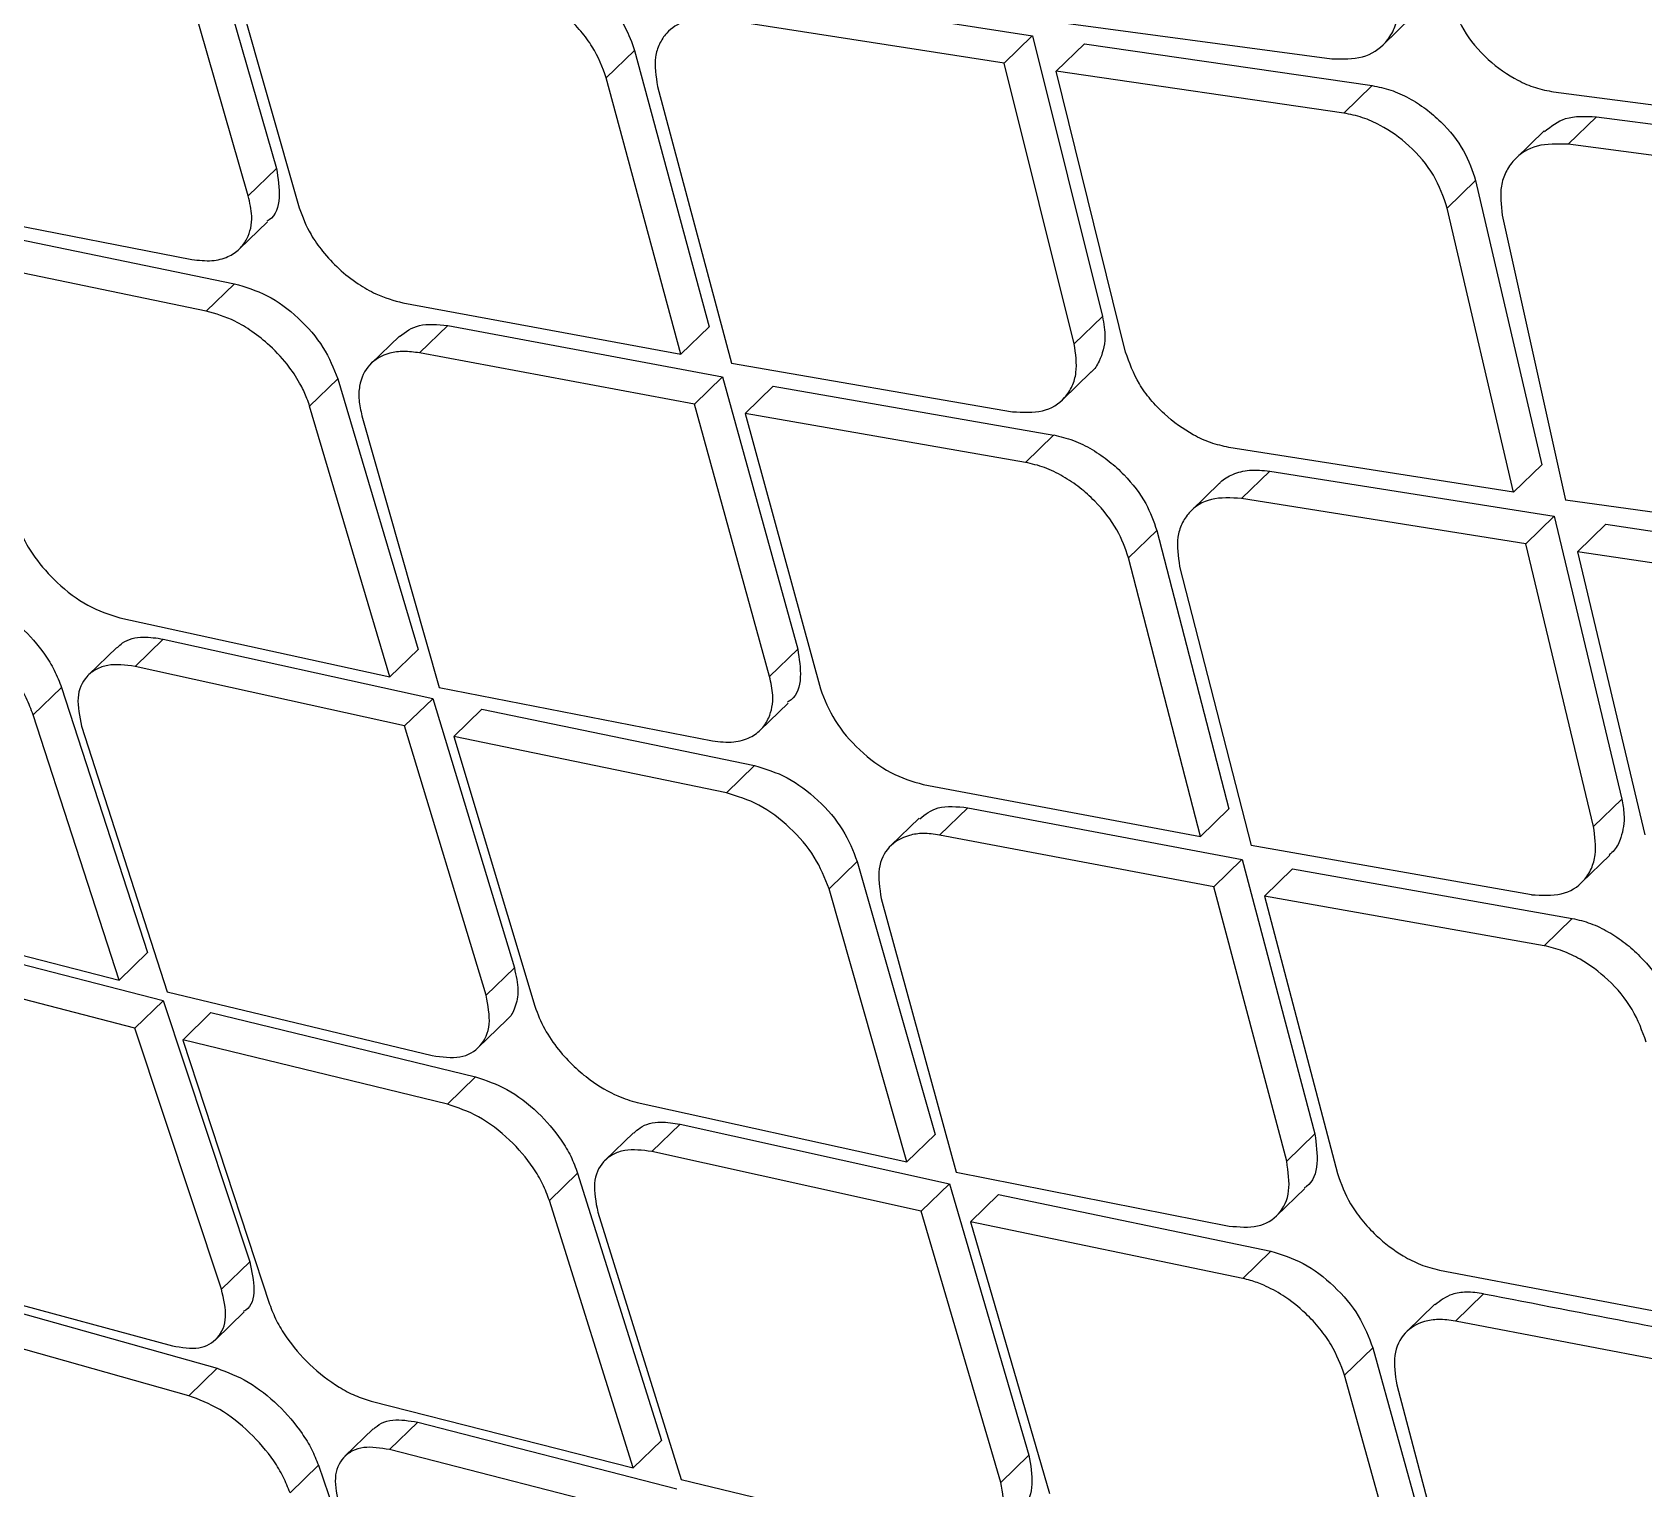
# Model space of a CAD drawing. Extents: x 400 to 501, y 484 to 634.
# Drawn here: x 487.131 to 487.942, y 585.23 to 585.964 of the extents above; entities that cross this region are included whole.
import ezdxf

# ---------------------------------------------------------------- set-up
doc = ezdxf.new("R2010")
doc.units = 0
doc.header["$MEASUREMENT"] = 0
doc.layers.add('DIM', color=3, linetype='Continuous')
doc.layers.add('GEOMETRY', color=3, linetype='Continuous', lineweight=25)

# ---------------------------------------------------------------- blocks, each defined once
blk = doc.blocks.new('2026 GRANDEE')
at = {"layer": 'GEOMETRY', "ltscale": 16}
for p, q in [((36.78974, -10.80919), (36.8288, -10.94519)), ((36.81459, -10.95897), (36.77552, -10.82298)), ((36.80109, -10.82755), (36.84027, -10.96511)), ((37.06597, -10.85606), (37.2096, -10.87841)), ((37.19536, -10.89224), (37.05174, -10.86985)), ((37.38637, -10.88285), (37.40066, -10.86899)), ((37.21526, -10.87042), (37.36051, -10.88997)), ((36.99498, -10.8996), (37.00919, -10.88582)), ((37.00921, -10.8858), (37.04671, -11.02499)), ((37.19536, -10.89224), (37.20958, -10.87844)), ((37.2096, -10.87842), (37.24488, -11.01977)), ((37.22156, -10.89618), (37.23581, -10.88236)), ((37.23581, -10.88236), (37.38074, -10.90347)), ((37.23065, -11.03357), (37.19536, -10.89224)), ((37.03249, -11.03878), (36.99498, -10.89959)), ((37.2566, -11.03776), (37.22156, -10.89618)), ((37.36647, -10.91731), (37.22156, -10.89618)), ((37.0208, -10.90391), (37.05806, -11.04335)), ((37.36647, -10.91731), (37.38073, -10.90348)), ((37.47219, -10.90662), (37.61907, -10.92584)), ((37.46737, -10.92633), (37.45311, -10.94016)), ((37.47946, -10.933), (37.49374, -10.91915)), ((37.49374, -10.91916), (37.639, -10.9384)), ((37.62468, -10.95228), (37.47946, -10.93301)), ((36.81459, -10.95897), (36.8288, -10.94519)), ((37.43286, -10.95135), (37.4186, -10.96517)), ((37.43287, -10.95133), (37.46628, -11.0945)), ((36.64844, -10.96418), (36.78614, -10.99107)), ((37.45203, -11.10832), (37.4186, -10.96517)), ((36.67024, -10.97492), (36.80767, -11.00331)), ((36.81014, -10.98574), (36.82424, -10.97207)), ((37.44632, -10.96872), (37.47818, -11.11232)), ((36.79346, -11.01709), (36.65603, -10.98871)), ((36.79346, -11.01709), (36.80767, -11.00331)), ((36.89244, -11.01293), (37.03249, -11.03878)), ((36.90091, -11.03816), (36.91511, -11.02438)), ((36.91511, -11.02438), (37.05358, -11.05021)), ((37.24489, -11.01977), (37.23066, -11.03357)), ((36.89072, -11.02964), (36.87649, -11.04343)), ((37.03249, -11.03878), (37.04671, -11.02499)), ((37.03936, -11.064), (36.90091, -11.03816)), ((37.05806, -11.04335), (37.19955, -11.06779)), ((37.22488, -11.06162), (37.23904, -11.04789)), ((36.84552, -11.06502), (36.85972, -11.05126)), ((36.85973, -11.05124), (36.90014, -11.18762)), ((37.03936, -11.064), (37.05355, -11.05024)), ((37.05358, -11.05021), (37.09138, -11.18743)), ((37.06488, -11.0686), (37.0791, -11.05482)), ((37.0791, -11.05482), (37.22034, -11.07951)), ((36.88593, -11.2014), (36.84552, -11.06502)), ((37.07717, -11.20121), (37.03936, -11.064)), ((36.87184, -11.06991), (36.91077, -11.20666)), ((37.06488, -11.0686), (37.10281, -11.20739)), ((37.20612, -11.0933), (37.06489, -11.0686)), ((37.20612, -11.0933), (37.22033, -11.07952)), ((37.45203, -11.10832), (37.30859, -11.08576)), ((37.46628, -11.0945), (37.45203, -11.10832)), ((37.30384, -11.10385), (37.28955, -11.11771)), ((37.31498, -11.11145), (37.32921, -11.09765)), ((37.32921, -11.09765), (37.47238, -11.12044)), ((37.45815, -11.13426), (37.31498, -11.11145)), ((37.6229, -11.1324), (37.47818, -11.11232)), ((37.45816, -11.13426), (37.47238, -11.12047)), ((37.4724, -11.12045), (37.50651, -11.26293)), ((37.25804, -11.14137), (37.27225, -11.12759)), ((37.27226, -11.12758), (37.30856, -11.26793)), ((37.49852, -11.12447), (37.48427, -11.13829)), ((37.49852, -11.12447), (37.64291, -11.14612)), ((37.49228, -11.27673), (37.45815, -11.13426)), ((37.29435, -11.28171), (37.25804, -11.14137)), ((37.2838, -11.14574), (37.31986, -11.28634)), ((37.62864, -11.15995), (37.48427, -11.13829)), ((37.48427, -11.13829), (37.51814, -11.28101)), ((36.7499, -11.17165), (36.88593, -11.2014)), ((36.74847, -11.18652), (36.73417, -11.20039)), ((36.75755, -11.19611), (36.77177, -11.18232)), ((36.77177, -11.18233), (36.90753, -11.21232)), ((36.88593, -11.2014), (36.90014, -11.18762)), ((37.07717, -11.20121), (37.09138, -11.18743)), ((36.89332, -11.22611), (36.75755, -11.19611)), ((36.70629, -11.22053), (36.7205, -11.20675)), ((36.72051, -11.20673), (36.76382, -11.3403)), ((36.91077, -11.20666), (37.04841, -11.23361)), ((36.89332, -11.22611), (36.90751, -11.21235)), ((36.90754, -11.21233), (36.94864, -11.34802)), ((36.91813, -11.23141), (36.93234, -11.21763)), ((36.93234, -11.21763), (37.0697, -11.24608)), ((37.07244, -11.22825), (37.08657, -11.21455)), ((36.74958, -11.35411), (36.70628, -11.22053)), ((36.73064, -11.22627), (36.77368, -11.36009)), ((36.93443, -11.36181), (36.89332, -11.22611)), ((36.91813, -11.23141), (36.95898, -11.36735)), ((37.0555, -11.25985), (36.91813, -11.23141)), ((37.0555, -11.25985), (37.06969, -11.24609)), ((37.15457, -11.25561), (37.29435, -11.28171)), ((37.16281, -11.28105), (37.17701, -11.26728)), ((37.17701, -11.26728), (37.31522, -11.29336)), ((37.29435, -11.28171), (37.30856, -11.26793)), ((37.50651, -11.26293), (37.49228, -11.27673)), ((37.15257, -11.27259), (37.13834, -11.28638)), ((37.30101, -11.30714), (37.16281, -11.28105)), ((37.46098, -11.31115), (37.31986, -11.28634)), ((37.48631, -11.30498), (37.50044, -11.29128)), ((37.10717, -11.30817), (37.12135, -11.29441)), ((37.12137, -11.29439), (37.16063, -11.43187)), ((37.30101, -11.30714), (37.3152, -11.29338)), ((37.31522, -11.29336), (37.35192, -11.43165)), ((37.32648, -11.3118), (37.34069, -11.29802)), ((37.34069, -11.29802), (37.48156, -11.32307)), ((37.14643, -11.44565), (37.10716, -11.30816)), ((37.33771, -11.44542), (37.30101, -11.30714)), ((37.13346, -11.31308), (37.17125, -11.45093)), ((37.46734, -11.33686), (37.32648, -11.3118)), ((37.32648, -11.3118), (37.36329, -11.45166)), ((36.61771, -11.32033), (36.74958, -11.35411)), ((37.46734, -11.33686), (37.48155, -11.32308)), ((36.64141, -11.33078), (36.77175, -11.36449)), ((36.74958, -11.35411), (36.76382, -11.3403)), ((36.7575, -11.37831), (36.62714, -11.34462)), ((36.94864, -11.34802), (36.93443, -11.36181)), ((36.7575, -11.37831), (36.77173, -11.36451)), ((36.77175, -11.36449), (36.81536, -11.49608)), ((36.77368, -11.36009), (36.90729, -11.39218)), ((36.78157, -11.38433), (36.79581, -11.37051)), ((36.79581, -11.37052), (36.92915, -11.40286)), ((36.8011, -11.50991), (36.7575, -11.37831)), ((36.93048, -11.3881), (36.94479, -11.37422)), ((36.91492, -11.41666), (36.78157, -11.38432)), ((36.78157, -11.38433), (36.82534, -11.51744)), ((36.91492, -11.41666), (36.92914, -11.40287)), ((37.01046, -11.41584), (37.14643, -11.44565)), ((37.01791, -11.4405), (37.03212, -11.42673)), ((37.03212, -11.42672), (37.16783, -11.45677)), ((37.00872, -11.43101), (36.99444, -11.44487)), ((37.14643, -11.44565), (37.16063, -11.43187)), ((37.33771, -11.44542), (37.35192, -11.43165)), ((37.15363, -11.47055), (37.01791, -11.4405)), ((36.98051, -11.45147), (36.9663, -11.46525)), ((36.98052, -11.45146), (37.02277, -11.58605)), ((37.17125, -11.45093), (37.30871, -11.47806)), ((37.15363, -11.47055), (37.16781, -11.4568)), ((37.16784, -11.45678), (37.2079, -11.59348)), ((37.19262, -11.4621), (37.17841, -11.47587)), ((37.19262, -11.4621), (37.3298, -11.49073)), ((37.33258, -11.47286), (37.34678, -11.45909)), ((37.00854, -11.59985), (36.9663, -11.46525)), ((37.19369, -11.60726), (37.15363, -11.47055)), ((36.99067, -11.47098), (37.03266, -11.60582)), ((37.3156, -11.5045), (37.17841, -11.47587)), ((37.17841, -11.47587), (37.21823, -11.61282)), ((37.3156, -11.5045), (37.32979, -11.49074)), ((36.8011, -11.50991), (36.81536, -11.49608)), ((37.41464, -11.50028), (37.55407, -11.52673)), ((36.64696, -11.50346), (36.77636, -11.5384)), ((36.66969, -11.51331), (36.79887, -11.54969)), ((37.4124, -11.51748), (37.39821, -11.53125)), ((37.4227, -11.5259), (37.4369, -11.51213)), ((36.78459, -11.56354), (36.65537, -11.52719)), ((36.79822, -11.53515), (36.81249, -11.52132)), ((37.56054, -11.55234), (37.4227, -11.5259)), ((37.36689, -11.55317), (37.38108, -11.53942)), ((37.38109, -11.5394), (37.41937, -11.67784)), ((36.78459, -11.56354), (36.79886, -11.5497)), ((37.40517, -11.69161), (37.36689, -11.55317)), ((37.39314, -11.55814), (37.4344, -11.71356)), ((36.87651, -11.56623), (37.00854, -11.59985)), ((36.87755, -11.58025), (36.86329, -11.59408)), ((36.88576, -11.5907), (36.90001, -11.57688)), ((36.90001, -11.57688), (37.03052, -11.61042)), ((37.01628, -11.62423), (36.88576, -11.5907)), ((37.00854, -11.59985), (37.02277, -11.58605)), ((36.84991, -11.59861), (36.83565, -11.61244)), ((36.84992, -11.5986), (36.89516, -11.7303)), ((37.2079, -11.59348), (37.1937, -11.60726)), ((37.03266, -11.60582), (37.16628, -11.6379))]:
    blk.add_line(p, q, dxfattribs=at)
for points, knots in [([(36.94636, -4.24234), (37.21442, -4.3889), (37.74764, -4.68044), (38.34606, -5.04809), (38.75782, -5.31492), (38.99273, -5.47159), (39.2291, -5.63364), (39.48132, -5.81157), (39.93321, -6.14057), (40.56687, -6.63406), (41.34629, -7.30516), (42.01857, -7.94468), (42.59437, -8.54111), (43.08382, -9.08535), (43.47163, -9.5484), (43.76768, -9.92094), (43.97934, -10.19647), (44.18399, -10.47208), (44.37137, -10.73303), (44.64905, -11.13156), (45.01051, -11.6808), (45.45235, -12.40674), (45.72506, -12.9062), (45.86211, -13.1572)], [0, 0, 0, 0, 0.071591, 0.14241, 0.164528, 0.186584, 0.208583, 0.231692, 0.258921, 0.339583, 0.419837, 0.499879, 0.556947, 0.614093, 0.671388, 0.698471, 0.72561, 0.752813, 0.778921, 0.800899, 0.866647, 0.932983, 1, 1, 1, 1]), ([(37.50192, -8.25771), (37.71853, -8.38683), (38.15175, -8.64506), (38.77, -9.08301), (39.36142, -9.55654), (39.91984, -10.06918), (40.44161, -10.61923), (40.92523, -11.20308), (41.37428, -11.81453), (41.64106, -12.24386), (41.77445, -12.45852)], [0, 0, 0, 0, 0.125001, 0.250001, 0.375003, 0.499997, 0.624991, 0.749994, 0.874996, 1, 1, 1, 1]), ([(33.11118, -8.61222), (33.30104, -8.81664), (33.68023, -9.22493), (34.26075, -9.83743), (34.84625, -10.44837), (35.43682, -11.0578), (36.03122, -11.66532), (36.62885, -12.27067), (37.22938, -12.87377), (37.8326, -13.47445), (38.43828, -14.07241), (39.04615, -14.66716), (39.65588, -15.25806), (40.26716, -15.84389), (40.88008, -16.4248), (41.28868, -16.8043), (41.49328, -16.99432)], [0, 0, 0, 0, 0.071643, 0.14309, 0.214489, 0.285889, 0.357236, 0.428542, 0.499851, 0.571188, 0.642541, 0.713932, 0.785365, 0.856798, 0.928296, 1, 1, 1, 1]), ([(38.83743, -14.81972), (38.80217, -14.782), (38.49879, -14.45745), (37.91551, -13.85557), (37.08792, -13.0154), (36.24841, -12.18724), (35.3987, -11.37003), (34.53842, -10.56509), (33.66818, -9.77119), (33.07996, -9.25416), (32.78546, -8.9953)], [0, 0, 0, 0, 0.0184337, 0.1586189, 0.298737, 0.4387906, 0.5788851, 0.7191168, 0.8593695, 1, 1, 1, 1]), ([(33.94729, -9.18471), (34.10018, -9.33419), (34.40789, -9.635), (34.85832, -10.07429), (35.28537, -10.49086), (35.67452, -10.87048), (36.06181, -11.24847), (36.4558, -11.63343), (36.8653, -12.03434), (37.20503, -12.36757), (37.47803, -12.63567), (37.68698, -12.84103), (37.89677, -13.0474), (38.11823, -13.26542), (38.36226, -13.50586), (38.63554, -13.77545), (38.94978, -14.08577), (39.30705, -14.43896), (39.70948, -14.83703), (40.14765, -15.27054), (40.60707, -15.7254), (40.92098, -16.03533), (41.0767, -16.18907)], [0, 0, 0, 0, 0.064169, 0.129138, 0.188802, 0.243183, 0.292269, 0.351201, 0.408497, 0.464259, 0.494029, 0.523343, 0.552198, 0.58236, 0.616633, 0.655052, 0.697622, 0.749248, 0.805908, 0.86759, 0.934316, 1, 1, 1, 1]), ([(37.54956, -12.64016), (37.12111, -12.22145), (36.46243, -11.57774), (35.26492, -10.42914), (34.4992, -9.69631), (33.96585, -9.18587)], [0, 0, 0, 0, 0.360925, 0.55487, 1, 1, 1, 1]), ([(39.52512, -15.45184), (39.29796, -15.24181), (38.75134, -14.73641), (37.86562, -13.95019), (36.87217, -13.09227), (35.86359, -12.24932), (34.8415, -11.42214), (33.80773, -10.61013), (33.10927, -10.08359), (32.76004, -9.82032)], [0, 0, 0, 0, 0.105959, 0.254966, 0.403973, 0.55298, 0.701986, 0.850993, 1, 1, 1, 1]), ([(36.95682, -10.83818), (36.96042, -10.83903), (36.96737, -10.84068), (36.9776, -10.84597), (36.98657, -10.85238), (36.99607, -10.86142), (37.00464, -10.87287), (37.00779, -10.8818), (37.00921, -10.8858)], [0, 0, 0, 0, 0.162673, 0.314645, 0.455907, 0.586453, 0.814461, 1, 1, 1, 1]), ([(36.99498, -10.8996), (36.99301, -10.89429), (36.99002, -10.88623), (36.98227, -10.87589), (36.97313, -10.86641), (36.95936, -10.85653), (36.94819, -10.85349), (36.9426, -10.85197)], [0, 0, 0, 0, 0.243789, 0.370648, 0.500457, 0.750107, 1, 1, 1, 1]), ([(37.36051, -10.88998), (37.36588, -10.89008), (37.37659, -10.89027), (37.38666, -10.88363), (37.39177, -10.8758), (37.39468, -10.8667), (37.39372, -10.85888), (37.3931, -10.85387)], [0, 0, 0, 0, 0.249724, 0.499227, 0.638351, 0.768336, 1, 1, 1, 1]), ([(37.42, -10.85882), (37.42188, -10.8644), (37.42565, -10.8756), (37.43848, -10.89069), (37.45173, -10.89994), (37.46316, -10.90489), (37.46913, -10.90604), (37.47219, -10.90663)], [0, 0, 0, 0, 0.24914, 0.499394, 0.735133, 0.86404, 1, 1, 1, 1]), ([(37.05174, -10.86985), (37.04847, -10.86955), (37.04232, -10.86897), (37.03301, -10.87105), (37.02592, -10.87561), (37.02154, -10.88234), (37.01877, -10.89094), (37.02, -10.89876), (37.0208, -10.90391)], [0, 0, 0, 0, 0.152668, 0.287076, 0.500276, 0.628991, 0.755362, 1, 1, 1, 1]), ([(37.38074, -10.90347), (37.38387, -10.9041), (37.39002, -10.90534), (37.39925, -10.90952), (37.40781, -10.91498), (37.41773, -10.92351), (37.42773, -10.93591), (37.4312, -10.94631), (37.43288, -10.95133)], [0, 0, 0, 0, 0.139314, 0.274553, 0.405741, 0.532907, 0.774193, 1, 1, 1, 1]), ([(37.4186, -10.96517), (37.41668, -10.95958), (37.41286, -10.94843), (37.40014, -10.93348), (37.38711, -10.92427), (37.37571, -10.91918), (37.36963, -10.91795), (37.36647, -10.91731)], [0, 0, 0, 0, 0.250697, 0.499277, 0.728483, 0.859063, 1, 1, 1, 1]), ([(37.4676, -10.92662), (37.47087, -10.924), (37.47776, -10.91848), (37.48824, -10.91892), (37.49374, -10.91915)], [0, 0, 0, 0, 0.4745572, 1, 1, 1, 1]), ([(37.47946, -10.933), (37.47406, -10.93287), (37.46327, -10.93261), (37.45311, -10.93913), (37.4479, -10.94682), (37.44484, -10.95581), (37.44574, -10.96366), (37.44632, -10.96872)], [0, 0, 0, 0, 0.249768, 0.499285, 0.636025, 0.765209, 1, 1, 1, 1]), ([(36.8288, -10.94519), (36.82961, -10.95019), (36.83122, -10.96018), (36.82837, -10.96939), (36.8244, -10.97157), (36.82401, -10.97178)], [0, 0, 0, 0, 0.474868, 0.947998, 1, 1, 1, 1]), ([(39.79272, -17.82879), (39.52666, -17.52937), (38.99724, -16.93357), (38.14929, -16.08983), (37.28469, -15.27347), (36.39732, -14.48485), (35.49868, -13.72233), (34.59115, -12.98193), (33.6654, -12.2723), (32.71008, -11.58903), (32.04608, -11.16936), (31.71219, -10.95834)], [0, 0, 0, 0, 0.113392, 0.225638, 0.337341, 0.448782, 0.560233, 0.669481, 0.778832, 0.888788, 1, 1, 1, 1]), ([(36.78614, -10.99107), (36.78963, -10.99147), (36.79633, -10.99224), (36.80441, -10.99005), (36.81031, -10.98613), (36.81504, -10.97962), (36.81726, -10.97044), (36.8154, -10.96245), (36.81459, -10.95897)], [0, 0, 0, 0, 0.169969, 0.327146, 0.47152, 0.603084, 0.826915, 1, 1, 1, 1]), ([(36.84027, -10.96511), (36.84197, -10.96961), (36.84476, -10.97701), (36.85217, -10.98742), (36.86016, -10.99599), (36.86941, -11.00323), (36.88042, -11.00965), (36.88792, -11.0117), (36.89244, -11.01294)], [0, 0, 0, 0, 0.210546, 0.345379, 0.499642, 0.657513, 0.793671, 1, 1, 1, 1]), ([(36.84552, -11.06502), (36.8451, -11.06372), (36.84397, -11.06023), (36.84085, -11.05357), (36.83497, -11.04434), (36.82645, -11.03494), (36.81689, -11.02733), (36.80596, -11.0207), (36.79827, -11.01847), (36.79346, -11.01708)], [0, 0, 0, 0, 0.062338, 0.166485, 0.312329, 0.499714, 0.646961, 0.779493, 1, 1, 1, 1]), ([(36.89087, -11.02982), (36.89389, -11.02756), (36.90011, -11.02289), (36.91001, -11.02387), (36.91511, -11.02438)], [0, 0, 0, 0, 0.485136, 1, 1, 1, 1]), ([(37.24489, -11.01977), (37.24552, -11.02338), (37.24698, -11.03175), (37.24415, -11.04106), (37.24099, -11.04652), (37.23907, -11.04784), (37.23903, -11.04787)], [0, 0, 0, 0, 0.320294, 0.743126, 0.994109, 1, 1, 1, 1]), ([(36.90091, -11.03816), (36.8982, -11.03779), (36.89285, -11.03707), (36.88368, -11.03834), (36.87482, -11.04339), (36.87056, -11.05264), (36.87005, -11.06188), (36.87124, -11.0672), (36.87185, -11.06991)], [0, 0, 0, 0, 0.130735, 0.257868, 0.500261, 0.739742, 0.867403, 1, 1, 1, 1]), ([(37.19955, -11.06779), (37.20482, -11.06809), (37.21535, -11.06867), (37.22503, -11.06253), (37.22984, -11.05512), (37.23254, -11.04635), (37.2314, -11.0386), (37.23066, -11.03357)], [0, 0, 0, 0, 0.249889, 0.499419, 0.634666, 0.763344, 1, 1, 1, 1]), ([(37.30859, -11.08576), (37.30552, -11.08509), (37.29958, -11.08377), (37.28833, -11.07858), (37.27779, -11.07103), (37.26905, -11.06177), (37.2614, -11.05134), (37.2585, -11.04316), (37.25659, -11.03776)], [0, 0, 0, 0, 0.138954, 0.268788, 0.500143, 0.629149, 0.755741, 1, 1, 1, 1]), ([(37.22034, -11.0795), (37.22363, -11.08028), (37.23007, -11.08178), (37.23965, -11.08655), (37.24833, -11.09252), (37.258, -11.10135), (37.26731, -11.11337), (37.27068, -11.12304), (37.27226, -11.12758)], [0, 0, 0, 0, 0.149794, 0.29256, 0.428299, 0.557014, 0.792367, 1, 1, 1, 1]), ([(37.25804, -11.14137), (37.25638, -11.13666), (37.2529, -11.12675), (37.24329, -11.11458), (37.23354, -11.10584), (37.22495, -11.10006), (37.21558, -11.09548), (37.20931, -11.09403), (37.20612, -11.0933)], [0, 0, 0, 0, 0.215417, 0.453369, 0.581441, 0.715234, 0.854753, 1, 1, 1, 1]), ([(37.30392, -11.10392), (37.30408, -11.10372), (37.30574, -11.1016), (37.31069, -11.09906), (37.3189, -11.09667), (37.32569, -11.09732), (37.32921, -11.09765)], [0, 0, 0, 0, 0.031883, 0.331084, 0.653796, 1, 1, 1, 1]), ([(37.31498, -11.11145), (37.30969, -11.11118), (37.29912, -11.11063), (37.28946, -11.11677), (37.28466, -11.12409), (37.28188, -11.13281), (37.28304, -11.14063), (37.2838, -11.14574)], [0, 0, 0, 0, 0.249905, 0.499434, 0.631179, 0.758695, 1, 1, 1, 1]), ([(36.69809, -11.12348), (36.69925, -11.12659), (36.70146, -11.13246), (36.70806, -11.14299), (36.71848, -11.15479), (36.73381, -11.16638), (36.74453, -11.1699), (36.7499, -11.17165)], [0, 0, 0, 0, 0.149014, 0.282224, 0.500369, 0.750145, 1, 1, 1, 1]), ([(36.66883, -11.15844), (36.67404, -11.16019), (36.68463, -11.16376), (36.70023, -11.17555), (36.71084, -11.18774), (36.71731, -11.19828), (36.71943, -11.20385), (36.72052, -11.20673)], [0, 0, 0, 0, 0.244821, 0.498515, 0.730592, 0.860738, 1, 1, 1, 1]), ([(36.70629, -11.22053), (36.70521, -11.2177), (36.70313, -11.21219), (36.69672, -11.20169), (36.68821, -11.19184), (36.6784, -11.18371), (36.66773, -11.17662), (36.65982, -11.17398), (36.6546, -11.17224)], [0, 0, 0, 0, 0.136987, 0.266095, 0.4997, 0.628336, 0.754836, 1, 1, 1, 1]), ([(36.74865, -11.1867), (36.7495, -11.18586), (36.75272, -11.18267), (36.76054, -11.18061), (36.76838, -11.18181), (36.77177, -11.18232)], [0, 0, 0, 0, 0.1701347, 0.6409881, 1, 1, 1, 1]), ([(36.75755, -11.19611), (36.75275, -11.19551), (36.7454, -11.19459), (36.73776, -11.19739), (36.73171, -11.20209), (36.72751, -11.21134), (36.7296, -11.22129), (36.73064, -11.22627)], [0, 0, 0, 0, 0.239967, 0.368006, 0.501074, 0.750364, 1, 1, 1, 1]), ([(37.09138, -11.18743), (37.09214, -11.19224), (37.09369, -11.20201), (37.09095, -11.21137), (37.08684, -11.21375), (37.08622, -11.21411)], [0, 0, 0, 0, 0.450998, 0.91616, 1, 1, 1, 1]), ([(37.04841, -11.23361), (37.0521, -11.23402), (37.05917, -11.2348), (37.0675, -11.23225), (37.07337, -11.2279), (37.07778, -11.22103), (37.07961, -11.21196), (37.07789, -11.20436), (37.07718, -11.20121)], [0, 0, 0, 0, 0.180521, 0.345253, 0.494173, 0.627261, 0.845096, 1, 1, 1, 1]), ([(37.15283, -11.27291), (37.15566, -11.27065), (37.16178, -11.26578), (37.17169, -11.26675), (37.17701, -11.26728)], [0, 0, 0, 0, 0.4636957, 1, 1, 1, 1]), ([(37.50651, -11.26293), (37.50698, -11.26549), (37.50825, -11.27251), (37.50679, -11.28139), (37.50374, -11.28807), (37.50106, -11.29028), (37.50018, -11.291)], [0, 0, 0, 0, 0.224589, 0.615536, 0.874281, 1, 1, 1, 1]), ([(37.16281, -11.28105), (37.16004, -11.28067), (37.15461, -11.27994), (37.14545, -11.28129), (37.13668, -11.28645), (37.13104, -11.29765), (37.13264, -11.30785), (37.13346, -11.31308)], [0, 0, 0, 0, 0.134277, 0.262692, 0.50091, 0.744188, 1, 1, 1, 1]), ([(37.46098, -11.31114), (37.46623, -11.31145), (37.47674, -11.31206), (37.48652, -11.30585), (37.49139, -11.29828), (37.49407, -11.2894), (37.49298, -11.28167), (37.49228, -11.27673)], [0, 0, 0, 0, 0.249842, 0.499344, 0.639019, 0.769178, 1, 1, 1, 1]), ([(37.48156, -11.32306), (37.48464, -11.32378), (37.4907, -11.32521), (37.49981, -11.32964), (37.50826, -11.3353), (37.51801, -11.34401), (37.52782, -11.35642), (37.53134, -11.36665), (37.53303, -11.37157)], [0, 0, 0, 0, 0.140711, 0.276987, 0.408836, 0.536265, 0.776808, 1, 1, 1, 1]), ([(37.51881, -11.38536), (37.51684, -11.3798), (37.51292, -11.36876), (37.50038, -11.35382), (37.48767, -11.34441), (37.47651, -11.33902), (37.47049, -11.33759), (37.46734, -11.33685)], [0, 0, 0, 0, 0.251333, 0.49913, 0.724415, 0.856033, 1, 1, 1, 1]), ([(36.94864, -11.34802), (36.94951, -11.35188), (36.95117, -11.35923), (36.94931, -11.36775), (36.94695, -11.37258), (36.94489, -11.37403), (36.94473, -11.37414)], [0, 0, 0, 0, 0.359973, 0.685128, 0.975396, 1, 1, 1, 1]), ([(36.95898, -11.36735), (36.96043, -11.37118), (36.9632, -11.37851), (36.9704, -11.38897), (36.97836, -11.3976), (36.9884, -11.40594), (36.99955, -11.4125), (37.00727, -11.41487), (37.01046, -11.41585)], [0, 0, 0, 0, 0.181448, 0.34684, 0.496153, 0.629368, 0.84666, 1, 1, 1, 1]), ([(36.92914, -11.40286), (36.93437, -11.40463), (36.94499, -11.40822), (36.96059, -11.42014), (36.97111, -11.43246), (36.97745, -11.44307), (36.97948, -11.44861), (36.98053, -11.45146)], [0, 0, 0, 0, 0.246043, 0.499572, 0.733972, 0.863156, 1, 1, 1, 1]), ([(36.96631, -11.46525), (36.96528, -11.46244), (36.96326, -11.45694), (36.95695, -11.44634), (36.94641, -11.43397), (36.93076, -11.42201), (36.92015, -11.41842), (36.91492, -11.41666)], [0, 0, 0, 0, 0.135216, 0.263852, 0.50037, 0.754079, 1, 1, 1, 1]), ([(37.00889, -11.43119), (37.00986, -11.43026), (37.01324, -11.42703), (37.02116, -11.42503), (37.02885, -11.42622), (37.03212, -11.42673)], [0, 0, 0, 0, 0.187919, 0.654252, 1, 1, 1, 1]), ([(37.35192, -11.43165), (37.3526, -11.43675), (37.35396, -11.44696), (37.35096, -11.45634), (37.34695, -11.45855), (37.34653, -11.45879)], [0, 0, 0, 0, 0.472354, 0.944707, 1, 1, 1, 1]), ([(37.01791, -11.4405), (37.01312, -11.43991), (37.00577, -11.43899), (36.99808, -11.44181), (36.99196, -11.44657), (36.98767, -11.45592), (36.98967, -11.46595), (36.99067, -11.47098)], [0, 0, 0, 0, 0.239375, 0.367532, 0.500988, 0.750318, 1, 1, 1, 1]), ([(39.34033, -18.31877), (39.24214, -18.19517), (39.04372, -17.94539), (38.73276, -17.57362), (38.40803, -17.19986), (38.06867, -16.82523), (37.7247, -16.46068), (37.31606, -16.0443), (36.83126, -15.57303), (36.24739, -15.03598), (35.70443, -14.56287), (35.2225, -14.16016), (34.82003, -13.83522), (34.42447, -13.52695), (34.03635, -13.23522), (33.64422, -12.95114), (33.16064, -12.61419), (32.58217, -12.23305), (31.91929, -11.82355), (31.47398, -11.57195), (31.25456, -11.44798)], [0, 0, 0, 0, 0.044709, 0.090349, 0.13691, 0.184379, 0.232745, 0.277954, 0.348418, 0.422679, 0.500679, 0.550525, 0.598903, 0.645795, 0.691185, 0.735062, 0.781563, 0.856423, 0.929252, 1, 1, 1, 1]), ([(37.36328, -11.45166), (37.36513, -11.45676), (37.368, -11.46468), (37.3755, -11.47517), (37.38412, -11.48456), (37.39444, -11.49233), (37.40545, -11.49792), (37.41148, -11.49947), (37.41464, -11.50028)], [0, 0, 0, 0, 0.233485, 0.362656, 0.499781, 0.720694, 0.853157, 1, 1, 1, 1]), ([(36.81536, -11.49608), (36.8164, -11.50084), (36.81847, -11.51035), (36.81622, -11.519), (36.81262, -11.52082), (36.81224, -11.52101)], [0, 0, 0, 0, 0.472408, 0.944815, 1, 1, 1, 1]), ([(37.36689, -11.55317), (37.36498, -11.54802), (37.36204, -11.54008), (37.35448, -11.52962), (37.34647, -11.52092), (37.33675, -11.51326), (37.32715, -11.50811), (37.32036, -11.5056), (37.31688, -11.50479), (37.3156, -11.5045)], [0, 0, 0, 0, 0.237128, 0.365272, 0.499454, 0.689013, 0.835727, 0.939429, 1, 1, 1, 1]), ([(37.4369, -11.51213), (37.43396, -11.51175), (37.42832, -11.51101), (37.41952, -11.51231), (37.4152, -11.51566), (37.41258, -11.5177)], [0, 0, 0, 0, 0.299607, 0.574375, 1, 1, 1, 1]), ([(36.82534, -11.51744), (36.82641, -11.52021), (36.8285, -11.52563), (36.83489, -11.53613), (36.84532, -11.54837), (36.85797, -11.5581), (36.86861, -11.56375), (36.87386, -11.5654), (36.87651, -11.56624)], [0, 0, 0, 0, 0.135033, 0.26346, 0.499555, 0.743258, 0.870124, 1, 1, 1, 1]), ([(37.4369, -11.51213), (37.46256, -11.51713), (37.50839, -11.52607), (37.55447, -11.53474), (37.57475, -11.53856)], [0, 0, 0, 0, 0.56, 1, 1, 1, 1]), ([(37.4227, -11.5259), (37.41981, -11.52551), (37.41422, -11.52476), (37.40512, -11.52623), (37.39643, -11.53147), (37.39082, -11.54267), (37.39236, -11.55295), (37.39314, -11.55814)], [0, 0, 0, 0, 0.140253, 0.270645, 0.500892, 0.748073, 1, 1, 1, 1]), ([(36.79887, -11.54969), (36.80409, -11.55165), (36.81443, -11.55554), (36.82993, -11.5678), (36.84043, -11.58012), (36.84679, -11.59061), (36.84887, -11.59591), (36.84993, -11.5986)], [0, 0, 0, 0, 0.252355, 0.499548, 0.740352, 0.86794, 1, 1, 1, 1]), ([(36.83565, -11.61244), (36.8346, -11.60976), (36.83253, -11.60448), (36.82617, -11.594), (36.81567, -11.58165), (36.80014, -11.56938), (36.7898, -11.56549), (36.78459, -11.56353)], [0, 0, 0, 0, 0.1315, 0.258861, 0.500203, 0.748014, 1, 1, 1, 1]), ([(36.87767, -11.58038), (36.87892, -11.57931), (36.88156, -11.57704), (36.88875, -11.57503), (36.89563, -11.57616), (36.90001, -11.57688)], [0, 0, 0, 0, 0.2475464, 0.5220069, 1, 1, 1, 1]), ([(36.88576, -11.5907), (36.88122, -11.58996), (36.87419, -11.58881), (36.86686, -11.59118), (36.86108, -11.5955), (36.85718, -11.60431), (36.85934, -11.614), (36.86042, -11.61884)], [0, 0, 0, 0, 0.235518, 0.364684, 0.501135, 0.750482, 1, 1, 1, 1]), ([(37.2079, -11.59348), (37.20875, -11.59845), (37.21043, -11.60839), (37.20776, -11.61744), (37.20394, -11.61944), (37.20358, -11.61963)], [0, 0, 0, 0, 0.475265, 0.95053, 1, 1, 1, 1])]:
    blk.add_open_spline(points, degree=3, knots=knots, dxfattribs=at)
for points in [[(36.80767, -11.0033), (36.81317, -11.00493), (36.82417, -11.00817), (36.84018, -11.02008), (36.85332, -11.03519), (36.85759, -11.04589), (36.85973, -11.05124)], [(37.10281, -11.20739), (37.10492, -11.21276), (37.10915, -11.22352), (37.1222, -11.2387), (37.13814, -11.25068), (37.14909, -11.25397), (37.15457, -11.25561)], [(37.0697, -11.24608), (37.07517, -11.24773), (37.0861, -11.25104), (37.10202, -11.26304), (37.11505, -11.27824), (37.11927, -11.28901), (37.12137, -11.29439)], [(37.10717, -11.30817), (37.10506, -11.30278), (37.10085, -11.29202), (37.08781, -11.27682), (37.0719, -11.26481), (37.06096, -11.26151), (37.0555, -11.25986)], [(36.90729, -11.39218), (36.91218, -11.39285), (36.92196, -11.39418), (36.93214, -11.38805), (36.93732, -11.37701), (36.93539, -11.36687), (36.93443, -11.36181)], [(37.30871, -11.47806), (37.31374, -11.47849), (37.32379, -11.47936), (37.33439, -11.47264), (37.34004, -11.46108), (37.33849, -11.45064), (37.33771, -11.44542)], [(37.3298, -11.49073), (37.33523, -11.49241), (37.34611, -11.49577), (37.36193, -11.50787), (37.37487, -11.52316), (37.37902, -11.53399), (37.38109, -11.5394)], [(36.77636, -11.5384), (36.78103, -11.53918), (36.79037, -11.54074), (36.79991, -11.53505), (36.80449, -11.52453), (36.80223, -11.51478), (36.8011, -11.50991)], [(37.16628, -11.6379), (37.1712, -11.63855), (37.18102, -11.63984), (37.19127, -11.63364), (37.19651, -11.62253), (37.19463, -11.61235), (37.1937, -11.60726)]]:
    blk.add_open_spline(points, degree=3, dxfattribs=at)

msp = doc.modelspace()

# ---------------------------------------------------------------- block references
at = {"layer": 'DIM'}
msp.add_blockref('2026 GRANDEE', (450.42478, 596.84033), dxfattribs=at)

doc.saveas('drawing.dxf')
